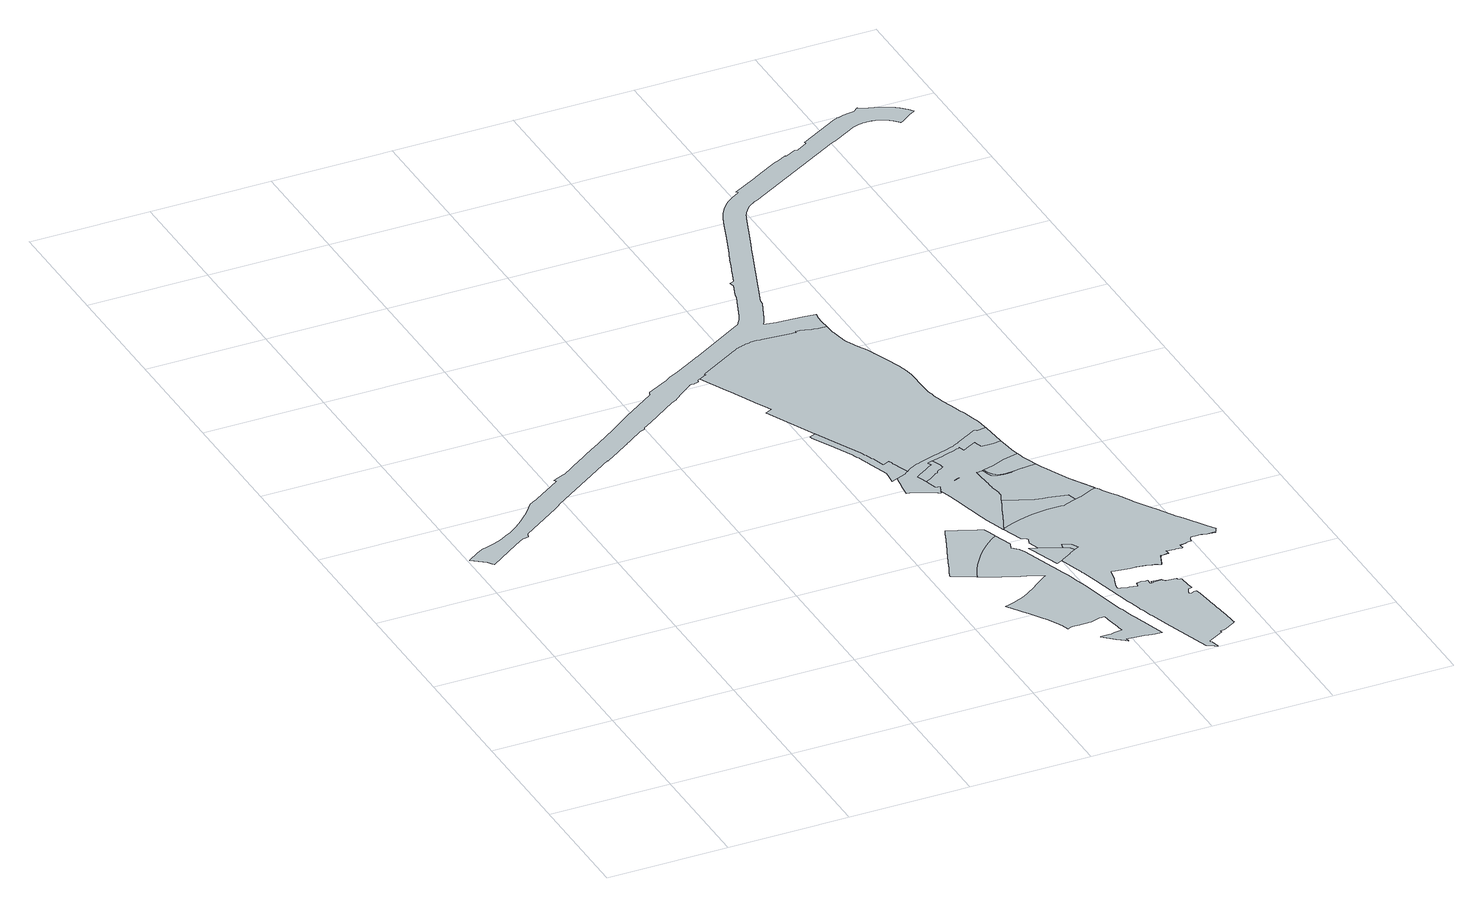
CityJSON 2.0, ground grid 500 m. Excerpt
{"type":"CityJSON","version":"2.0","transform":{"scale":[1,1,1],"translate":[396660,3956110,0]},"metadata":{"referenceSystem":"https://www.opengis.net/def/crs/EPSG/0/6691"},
"CityObjects":{
"object1":{"type":"GenericCityObject","attributes":{"function":"2","validFromType":"9","custodian":"東京都","notificationNumber":"不明","prefecture":"13","city":"13100","floorAreaRate":2},"geometry":[{"type":"MultiSurface","lod":"1","boundaries":[[[0,1,2,3,4,5,6,7,8,9,10,11,12,13,14,15,16,17,18,19,20,21,22,23,24,25,26,27,28,29,30,31,32,33,34,35]]]}]},
"object2":{"type":"GenericCityObject","attributes":{"function":"2","validFromType":"9","custodian":"東京都","notificationNumber":"不明","prefecture":"13","city":"13100","floorAreaRate":2},"geometry":[{"type":"MultiSurface","lod":"1","boundaries":[[[36,37,38,39,40,41,42,43,44,45,46,47,48,49,50,51,52,53,54,55,56,33,32,31,30,29,28,27,26,25,24,23,57,58,59,60,61,62,63,64,65,66,67,68,69,70,71,72,73,74,75,76,77,78,79,80,81,82,83,84,85,86,87,88,89,90,91,92,93,94,95,96,97,98,99,100,101,102,103,104,105,106,107,108,109,110,111,112,113,114,115,116,117,118,119,120,121,122,123,124,125,126,127,128,129,130,131,132,133,134,135,136,137]]]}]},
"object3":{"type":"GenericCityObject","attributes":{"function":"5","validFromType":"9","custodian":"東京都","notificationNumber":"不明","prefecture":"13","city":"13100","floorAreaRate":3},"geometry":[{"type":"MultiSurface","lod":"1","boundaries":[[[138,139,140,141,142,143,144,145,146,147,148,149,150,151,152,153,154,155,156,157,158,159,160,161,162,163,164,165,166,167,168,169,170,171,172,173,174,175,176,177,178,179,180,181,182,183,184,185,186,187,188]]]}]},
"object4":{"type":"GenericCityObject","attributes":{"function":"5","validFromType":"9","custodian":"東京都","notificationNumber":"不明","prefecture":"13","city":"13100","floorAreaRate":2},"geometry":[{"type":"MultiSurface","lod":"1","boundaries":[[[189,190,191,192]]]}]},
"object5":{"type":"GenericCityObject","attributes":{"function":"24","validFromType":"9","custodian":"不明","notificationNumber":"不明","prefecture":"13","city":"13100"},"geometry":[{"type":"MultiSurface","lod":"1","boundaries":[[[193,194,195,196,197,198,199,200,201,202,203,204,205,206,207,208,209,210,211,212,213,214,215]]]}]},
"object6":{"type":"GenericCityObject","attributes":{"function":"9","validFromType":"9","custodian":"東京都","notificationNumber":"不明","prefecture":"13","city":"13100","floorAreaRate":4},"geometry":[{"type":"MultiSurface","lod":"1","boundaries":[[[210,211,212,213,214,215,193,194,195,196,197,198,199,200,201,202,203,204,205,206,207,208,209]]]}]},
"object7":{"type":"GenericCityObject","attributes":{"function":"18","validFromType":"9","custodian":"不明","notificationNumber":"不明","prefecture":"13","city":"13100","minimumBuildingHeight":7},"geometry":[{"type":"MultiSurface","lod":"1","boundaries":[[[216,217,218,219,220,221,222,223,224,225,226,227,228,229,230,231,232,233,234,235,236,237,238,239,240,241,242,243,244,245,246,247,248,249,250,251,252,253,254,255,256,257,258,259,260,261,262,263,264,265,266,267,268,269,270,271,272,273,274,275,276,277,278,279,280,281,282,283,284,285,286,287,288,289,290,291,292,293,294,295,296,297,298,299,300,301,302,303,304,305,306,307,308,309,310,311,312,313,314,315,316,317,318,319,320,321,322,323,324,325,326,327,328,329,330,331,332,333,334,335,336,337,338,339,340,341,342,343,344,345,346,347,348,349,350,351,352,353,354,355,356,357,358,359,360,361,362,363,364,365,366,367,368,369,370,371,372,373,374,375,376,377,378,379,380,381,382,383,384,385,386,387,388,389,390,391,392,393,394,395,396,397,398,399,400,401,402,403,404,405,406,407,408,409,410,411,412,413,414,415,416,417,418,419,420,421,422,423,424,425,426,427,428,429,430,431,432,433,434,435,436,437,438,439,440,441,442,443,444,445,446,447,448,449,450,451,452,453,454,455,456,457,458,459,460,461,462,463,464,465,466,467,468,469,470,471,472,473,474,475,476,477,478,479,480,481,482,483,484,485,486,487,488,489,490,491,492,493,494,495,496,497,498,499,500,501,502,503,504,505,506,507,508,509,510,511,512,513,514,515,516,517,518,519,520,521,522,523,524,525,526,527,528,529,530,531,532,533,534,535,536,537,538,539,540,541,542,543,544,545,546,547,548,549,550,551,552,553,554,555,556,557,558,559,560,561,562,563,564,565,566,567,568,569,570,571,572,573,574,575,576,577,578,579,580,581,582,583,584,585,586,587,588,589,590,591,592,593,594,595,596,597,598,599,600,601,602,603,604,605,606,607,608,609,610,611,612,613,614,615,616,617,618,619,620,621,622,623,624,625,626,627,628,629,630,631,632,633,634,635,636,637,638,639,640,641,642,643,644,645,646,647,648,649,650,651,652,653,654,655,656,657,658,659,660,661,662,663,664,665,666,667,668,669,670,671,672,673,674,675,676,677,678,679,680,681,682,683,684,685,686,687,688,689,690,691,692,693,694,695,696,697,698,699,700,701,702,703,704,705,706,707,708,709,710,711,712,713,714,715,716,717,718,719,720,721,722,723,724,725,726,727,728,729,730,731,732,733,734,735,736]]]}]},
"object8":{"type":"GenericCityObject","attributes":{"function":"18","validFromType":"3","custodian":"葛飾区","notificationNumber":"葛飾区告示第203号","prefecture":"13","city":"13100","maximumBuildingHeight":10},"geometry":[{"type":"MultiSurface","lod":"1","boundaries":[[[737,738,739,740,741,742,743,744,745,746,747,748,749,750,751,752,753,754,755,756,757,758,759,760,761,762,763,764,765,766,767,768,769,770,771,772,773,774,775,776,777,778,779,780,781,782,783,784,785,786,787,788,789,790,791]]]}]},
"object9":{"type":"GenericCityObject","attributes":{"function":"18","validFromType":"9","custodian":"不明","notificationNumber":"不明","prefecture":"13","city":"13100"},"geometry":[{"type":"MultiSurface","lod":"1","boundaries":[[[792,793,794,795,796,797,798,207,206,205,204,203,202,201]]]}]},
"object10":{"type":"GenericCityObject","attributes":{"function":"9","validFromType":"9","custodian":"東京都","notificationNumber":"不明","prefecture":"13","city":"13100","floorAreaRate":3},"geometry":[{"type":"MultiSurface","lod":"1","boundaries":[[[792,793,794,795,796,797,798,207,206,205,204,203,202,201]]]}]},
"object11":{"type":"GenericCityObject","attributes":{"function":"18","validFromType":"3","custodian":"葛飾区","notificationNumber":"葛飾区告示第203号","prefecture":"13","city":"13100"},"geometry":[{"type":"MultiSurface","lod":"1","boundaries":[[[799,800,801,802]]]}]},
"object12":{"type":"GenericCityObject","attributes":{"function":"18","validFromType":"9","custodian":"不明","notificationNumber":"不明","prefecture":"13","city":"13100"},"geometry":[{"type":"MultiSurface","lod":"1","boundaries":[[[524,523,522,521,520,519,518,517,516,515,514,513,512,511,510,509,508,507,506,505,504,503,502,501,500,499,498,497,496,495,494,493,492,491,490,489,488,487,486,485,484,483,482,481,480,803,804,805,806,807,808,149,148,147,146,145,144,143,142,141,140,139,138,188,187,186,185,184,183,182,181,180,179,178,809,810,811,812,813,814,815,816,817,818,819,820,821,822,823,824,825,826,827,828,829,830,831,832,833,834,835,836,837,838,839,840,841,842,843,844,845,846,847,848,849,850,851,852,853,854,855,856,857,858,859,860,861,862,863,864,865,866,867,868,869,870,871,872,873,874,875,876,877,878,879,880,881,882,525]]]}]},
"object13":{"type":"GenericCityObject","attributes":{"function":"5","validFromType":"9","custodian":"東京都","notificationNumber":"不明","prefecture":"13","city":"13100","floorAreaRate":2},"geometry":[{"type":"MultiSurface","lod":"1","boundaries":[[[883,884,885,886,887,888,889,890,891,892,893,894,895,896,897,898,899,900,901,753,752,751,750,749,748,747,746,745,744,743,742,741,740,739,738,737,791,790,789,788,787,786,902,903,904,905,906,907,908,909,910,911,912,913,914,915,916,190,189,917,918,919,920,921,922,923,924,925,926,927,928,929,930,931,932,933,934,935,936,937,938,939,940,941,942,943,944,945,946,947,948,949,950,951,952,953,954,955,956,957,958,959,960,961,962,963,964,965,966]]]}]},
"object14":{"type":"GenericCityObject","attributes":{"function":"24","validFromType":"9","custodian":"不明","notificationNumber":"不明","prefecture":"13","city":"13100"},"geometry":[{"type":"MultiSurface","lod":"1","boundaries":[[[841,840,839,838,837,836,835,834,833,832,831,830,829,828,827,826,825,824,823,822,821,820,819,818,817,816,815,814,813,812,811,810,809,178,177,176,175,174,173,967,968,969,970,971,972,973,974,975,976,977,978,979,980,981,982,983,984,985,986,910,909,908,907,906,905,904,903,902,786,787,788,789,790,791,737,738,739,740,741,742,743,744,745,746,747,748,749,750,751,987,988,989,990,991,992,993,890,889,888,887,886,885,884,883,966,994,995,996,842]]]}]},
"object15":{"type":"GenericCityObject","attributes":{"function":"10","validFromType":"9","custodian":"東京都","notificationNumber":"不明","prefecture":"13","city":"13100","floorAreaRate":4},"geometry":[{"type":"MultiSurface","lod":"1","boundaries":[[[841,840,839,838,837,836,835,834,833,832,831,830,829,828,827,826,825,824,823,822,821,820,819,818,817,816,815,814,813,812,811,810,809,178,177,176,175,174,173,967,968,969,970,971,972,973,974,975,976,977,978,979,980,981,982,983,984,985,986,910,909,908,907,906,905,904,903,902,786,787,788,789,790,791,737,738,739,740,741,742,743,744,745,746,747,748,749,750,751,752,753,901,900,899,898,897,896,895,894,893,892,891,890,889,888,887,886,885,884,883,966,994,995,996,842]]]}]},
"object16":{"type":"GenericCityObject","attributes":{"function":"11","validFromType":"9","custodian":"東京都","notificationNumber":"不明","prefecture":"13","city":"13100","floorAreaRate":2},"geometry":[{"type":"MultiSurface","lod":"1","boundaries":[[[849,850,851,852,853,854,855,856,857,858,859,860,861,862,863,864,865,866,867,868,997,998,999,1000,1001,1002,1003,1004,1005,1006,1007,1008,1009,1010,1011,1012,1013,1014,1015,1016,1017,807,808,149,148,147,146,145,144,143,142,141,140,139,138,188,1018,1019,1020,1021,1022,1023,1024,1025,1026,1027,1028,1029,1030,1031,1032,1033,1034,1035,1036,1037,848]]]}]},
"object17":{"type":"GenericCityObject","attributes":{"function":"18","validFromType":"3","custodian":"葛飾区","notificationNumber":"葛飾区告示第203号","prefecture":"13","city":"13100","maximumBuildingHeight":16},"geometry":[{"type":"MultiSurface","lod":"1","boundaries":[[[841,840,839,838,837,836,835,834,833,832,831,830,829,828,827,826,825,824,823,822,821,820,819,818,817,816,815,814,813,812,811,810,809,178,177,176,175,174,173,967,968,969,970,971,972,973,974,975,976,977,978,979,980,981,1038,1039,1040,1041,1042,1043,1044,786,785,784,783,782,781,780,779,778,777,776,775,774,773,772,771,770,769,768,767,766,765,764,763,762,761,760,759,758,757,756,755,754,753,901,900,899,898,897,896,895,894,893,892,891,890,889,888,887,886,885,884,883,966,994,995,996,842]]]}]},
"object18":{"type":"GenericCityObject","attributes":{"function":"2","validFromType":"9","custodian":"東京都","notificationNumber":"不明","prefecture":"13","city":"13100","floorAreaRate":2},"geometry":[{"type":"MultiSurface","lod":"1","boundaries":[[[505,504,503,502,501,500,499,498,497,496,495,494,493,492,491,490,489,488,487,486,485,484,483,482,481,480,803,804,805,806,807,1017,1016,1015,1014,1013,1012,1011,1010,1009,1008,1007,1006,1005,1004,1003,1002,1001,1000,999,998,997,868,869,870,871,872,873,874,875,876,877,878,879,880,881,882,525,524,523,522,521,520,519,518,517,516,515,514,513,512,511,510,509,508,507,506]]]}]},
"object19":{"type":"GenericCityObject","attributes":{"function":"3","validFromType":"9","custodian":"東京都","notificationNumber":"不明","prefecture":"13","city":"13100","floorAreaRate":2},"geometry":[{"type":"MultiSurface","lod":"1","boundaries":[[[1045,1046,1047,1048,1049,1050,1051,1052,1053,1054,1055,1056,925,924,923,922,921,920,919,918,917,189,1057,1058,1059,1060,1061,1062,1063,1064,1065,1066,1067,1068,1069,1070]]]}]},
"object20":{"type":"GenericCityObject","attributes":{"function":"18","validFromType":"9","custodian":"不明","notificationNumber":"不明","prefecture":"13","city":"13100"},"geometry":[{"type":"MultiSurface","lod":"1","boundaries":[[[1071,1072,1073,1074,1075,1076,1077,1078,1079,1080,1081,1082,1083,1084,1085,1086,1087,1088,1069,1068,1067,1066,1065,1064,1063,1062,1061,1060,1059,1058,1057,190,191,192,1089,1090,1091,1092,209,208,207,798,797,796,795,794,793,792,201,200,199,198,197,196,195,194,193,1093,1094,1095,1096,1097,1098,1099,1100,1101,1102,1103,1104,1105,1106,1107,1108,1109,1110,1111,1112,1113,1114,1115,1116,1117,1118,1119,1120,1121,1122,1123,1124,1125,1126,1127,1128,1129,1130,1131,1132,1133,1134,1135,1136,1137,1138,1139,1140,1141,1142,1143,1144,1145,1146,1147,1148,1149,1150,1151,1152,1153,1154,1155,1156,1157,1158,1159,1160,1161,1162,1163,1164,1165,1166,1167,1168,1169,1170,1171,1172,1173,1174,1175,1176,1177,1178,1179,1180,1181,1182,1183,1184,1185,1186,1187,1188,1189,1190,1191,1192,1193,1194,1195,1196,1197,1198,1199,1200,1201,1202,1203,1204,1205,1206,1207,1208,1209,1210,1211,1212,1213,1214,1215,1216,1217,1218,1219,1220,1221,1222,1223,1224,1225,1226,1227,1228,1229,1230,1231,1232,1233,1234,1235,1236,1237,1238,1239,1240,1241,1242,1243,1244,1245,1246,1247,1248,1249,1250,1251,1252,1253,1254,1255,1256,1257,1258,1259,1260,1261,1262,1263,1264,1265,1266,1267,1268,1269,1270,1271,1272,1273,1274,1275,1276,1277,1278,1279,1280,1281,1282,1283]]]}]},
"object21":{"type":"GenericCityObject","attributes":{"function":"18","validFromType":"9","custodian":"不明","notificationNumber":"不明","prefecture":"13","city":"13100"},"geometry":[{"type":"MultiSurface","lod":"1","boundaries":[[[1284,1285,1286,1287,1288,1289,790,789,788,787,786,902,903,904,905,906,907,908,909,910,911,912,913,914,915,916,190,1057,1058,1059,1060,1061,1062,1063,1064,1065,1066,1067,1068,1069,1088,1087,1086,1085,1084,1290,1291,1292,1293,1294,1295,1296,1297,1298,1299,1300,1301,1302,1303,1304,1305,1306,1307,1308,953,952,951,950,949,1309,1310,1311,1312,1313,1314,799,802]]]}]},
"object22":{"type":"GenericCityObject","attributes":{"function":"5","validFromType":"9","custodian":"東京都","notificationNumber":"不明","prefecture":"13","city":"13100","floorAreaRate":2},"geometry":[{"type":"MultiSurface","lod":"1","boundaries":[[[843,844,845,846,847,848,1037,1036,1035,1034,1033,1032,1031,1030,1029,1028,1027,1026,1025,1024,1023,1022,1021,1020,1019,1018,188,187,186,185,184,183,182,181,180,179,178,809,810,811,812,813,814,815,816,817,818,819,820,821,822,823,824,825,826,827,828,829,830,831,832,833,834,835,836,837,838,839,840,841,842]]]}]},
"object23":{"type":"GenericCityObject","attributes":{"function":"18","validFromType":"9","custodian":"不明","notificationNumber":"不明","prefecture":"13","city":"13100","maximumBuildingHeight":10},"geometry":[{"type":"MultiSurface","lod":"1","boundaries":[[[1315,791,790,1289,1288,1287,1286,1285,1284,802]],[[1316,1317,1318,1319,1320,1321,1322,1323,1324,1325,1326,1327,799,1314,1313,1312,1311,1310,1309,949,950,951,952,953,1308,1307,1306,1305,1304,1303,1302,1301,1300,1299,1298,1297]]]}]},
"object24":{"type":"GenericCityObject","attributes":{"function":"18","validFromType":"3","custodian":"葛飾区","notificationNumber":"葛飾区告示第203号","prefecture":"13","city":"13100","maximumBuildingHeight":10},"geometry":[{"type":"MultiSurface","lod":"1","boundaries":[[[883,884,885,886,887,888,889,890,891,892,893,894,895,896,897,898,899,900,901,753,752,751,750,749,748,747,746,745,744,743,742,741,740,739,738,737,791,1315,802,801,800,799,1327,1326,1325,1324,1323,1322,1321,1320,1319,1318,1317,1316,1297,1328,1329,1330,1331,1332,962,963,964,965,966]]]}]},
"object25":{"type":"GenericCityObject","attributes":{"function":"3","validFromType":"9","custodian":"東京都","notificationNumber":"不明","prefecture":"13","city":"13100","floorAreaRate":2},"geometry":[{"type":"MultiSurface","lod":"1","boundaries":[[[1333,1334,1335,1336,1337,1338,1339,1340,1341,1342,1343,1344,1345,1346,1347,1348,1349,1350,1351,1352,1353,1354,1355,1356,1357,1358,1359,1360,1361,1362,1363,1364,1365,1070,1069,1068,1067,1066,1065,1064,1063,1062,1061,1060,1059,1058,1057,189,192,1089,1090,1091,1092,209,208,207,798,797,796,795,794,793,792,201,200,199,198,197,196,195,194,193,1093,1094,1095,1096,1097,1098,1099,1100,1101,1102,1103,1104,1105,1366,1367,1368,1369,1370,1371,1372,1373,1374,1375,1376,1377,1378,1379,1380,1381,1382,1383,1384,1385,1386,1387,1266,1267,1388,1271,1272,1273,1274,1275,1389,1390,1391,1392,1393,1282,1394,1283,1071,1072,1073]],[[1395,1396,1397,1398,1399,1262,1400,1401,1402,1403,1404,1258,1257]],[[1254,1253,1252,1251,1250,1249,1248,1405,1406,1407,1408,1409,1255]],[[1225,1224,1410,1411,1226]],[[1412,1413,1414,1415,1416,1214,1213,1212,1211]],[[1417,1210,1209,1208,1207,1206,1205,1204]]]}]},
"object26":{"type":"GenericCityObject","attributes":{"function":"2","validFromType":"9","custodian":"東京都","notificationNumber":"不明","prefecture":"13","city":"13100","floorAreaRate":2},"geometry":[{"type":"MultiSurface","lod":"1","boundaries":[[[1418,1291,1292,1293,1294,1295,1296,1297,1328,1419,1330,1331,1332,962,961,960,959,958,957,956,955,954,953,952,951,950,949,948,947,946,945,944,943,942,941,940,939,938,937,936,935,934,933,932,931,930,929,928,927,926,925,1056,1055,1054,1053,1052,1051,1050,1049,1048,1047,1046,1045,1070,1088,1087,1086,1085,1084]]]}]},
"object27":{"type":"GenericCityObject","attributes":{"function":"11","validFromType":"9","custodian":"東京都","notificationNumber":"不明","prefecture":"13","city":"13100","floorAreaRate":4},"geometry":[{"type":"MultiSurface","lod":"1","boundaries":[[[529,530,531,532,533,1420,1421,1422,1423,1424,1425,1426,1427,1428,1429,1430,506,507,508,509,510,511,512,513,514,515,516,517,518,519,520,521,522,523,524,525,526,527,528]]]}]},
"object28":{"type":"GenericCityObject","attributes":{"function":"2","validFromType":"9","custodian":"東京都","notificationNumber":"不明","prefecture":"13","city":"13100","floorAreaRate":2},"geometry":[{"type":"MultiSurface","lod":"1","boundaries":[[[1074,1075,1076,1077,1078,1079,1080,1081,1082,1083,1084,1085,1086,1087,1088,1070,1365,1364,1363,1362,1361,1360,1359,1358,1357,1356,1355,1354,1353,1352,1351,1350,1349,1348,1347,1346,1345,1344,1343,1342,1341,1340,1339,1338,1337,1336,1335,1334,1333,1073]]]}]}
},
"vertices":[
[1812,1131,0],[1798,1136,0],[1744,1159,0],[1699,1177,0],[1693,1163,0],[1675,1118,0],[1660,1082,0],[1647,1052,0],[1642,1039,0],[1631,1011,0],[1614,971,0],[1607,954,0],[1597,928,0],[1590,912,0],[1577,881,0],[1580,879,0],[1595,870,0],[1604,866,0],[1610,862,0],[1621,857,0],[1639,848,0],[1648,844,0],[1664,835,0],[1667,833,0],[1673,849,0],[1687,879,0],[1703,908,0],[1721,935,0],[1740,962,0],[1761,987,0],[1784,1010,0],[1808,1032,0],[1833,1053,0],[1852,1066,0],[1842,1096,0],[1834,1122,0],
[2087,282,0],[2081,299,0],[2076,316,0],[2071,333,0],[2065,350,0],[2061,368,0],[2056,385,0],[2051,402,0],[2047,420,0],[2002,608,0],[1988,660,0],[1982,681,0],[1975,703,0],[1970,718,0],[1965,733,0],[1964,736,0],[1951,775,0],[1902,920,0],[1892,939,0],[1867,963,0],[1878,989,0],[1673,830,0],[1686,822,0],[1697,816,0],[1707,812,0],[1721,806,0],[1740,797,0],[1749,793,0],[1791,775,0],[1815,766,0],[1835,758,0],[1863,748,0],[1882,741,0],[1899,733,0],[1904,732,0],[1895,725,0],[1866,704,0],[1844,688,0],[1820,670,0],[1796,652,0],[1782,643,0],[1757,628,0],[1726,613,0],[1708,607,0],[1693,602,0],[1673,597,0],[1707,546,0],[1711,541,0],[1731,510,0],[1735,503,0],[1753,477,0],[1756,472,0],[1775,442,0],[1799,396,0],[1801,391,0],[1802,390,0],[1814,352,0],[1821,356,0],[1830,361,0],[1845,361,0],[1865,361,0],[1879,361,0],[1896,361,0],[1908,361,0],[1912,362,0],[1913,362,0],[1922,365,0],[1932,368,0],[1941,370,0],[1947,372,0],[1952,372,0],[1961,373,0],[1974,374,0],[1977,349,0],[1983,311,0],[1985,302,0],[1987,288,0],[1988,278,0],[1992,258,0],[1960,255,0],[1954,254,0],[1945,252,0],[1934,250,0],[1903,252,0],[1899,248,0],[1907,241,0],[1943,210,0],[1971,186,0],[1980,178,0],[1980,181,0],[1978,196,0],[2030,190,0],[2050,188,0],[2061,186,0],[2067,185,0],[2079,183,0],[2090,182,0],[2092,181,0],[2100,181,0],[2107,180,0],[2110,180,0],[2120,179,0],
[1711,1709,0],[1694,1701,0],[1676,1754,0],[1673,1762,0],[1670,1771,0],[1667,1779,0],[1664,1788,0],[1660,1796,0],[1657,1804,0],[1653,1812,0],[1598,1928,0],[1560,2009,0],[1532,1996,0],[1536,1985,0],[1570,1915,0],[1619,1812,0],[1625,1799,0],[1629,1791,0],[1631,1787,0],[1640,1761,0],[1641,1759,0],[1641,1757,0],[1642,1756,0],[1643,1754,0],[1643,1752,0],[1644,1750,0],[1644,1748,0],[1645,1747,0],[1646,1745,0],[1646,1743,0],[1647,1741,0],[1648,1739,0],[1678,1640,0],[1677,1615,0],[1673,1581,0],[1699,1591,0],[1739,1608,0],[1739,1609,0],[1746,1614,0],[1750,1617,0],[1755,1620,0],[1741,1659,0],[1735,1676,0],[1733,1682,0],[1731,1687,0],[1729,1692,0],[1727,1698,0],[1727,1699,0],[1727,1700,0],[1726,1702,0],[1722,1714,0],
[1903,1096,0],[1900,1095,0],[1901,1094,0],[1901,1093,0],
[2000,801,0],[2002,802,0],[2007,805,0],[2022,815,0],[2041,827,0],[2048,831,0],[2053,835,0],[2056,837,0],[2078,851,0],[2071,862,0],[2068,867,0],[2063,870,0],[2051,876,0],[2043,880,0],[2045,884,0],[1961,919,0],[1960,919,0],[1930,932,0],[1928,933,0],[1936,907,0],[1960,838,0],[1977,789,0],[1998,800,0],
[2877,3918,0],[2876,3920,0],[2875,3921,0],[2873,3923,0],[2872,3925,0],[2870,3927,0],[2869,3929,0],[2867,3930,0],[2866,3932,0],[2864,3934,0],[2863,3935,0],[2861,3937,0],[2860,3939,0],[2858,3940,0],[2856,3942,0],[2855,3944,0],[2853,3945,0],[2852,3947,0],[2850,3948,0],[2848,3950,0],[2847,3952,0],[2845,3953,0],[2843,3955,0],[2841,3956,0],[2840,3958,0],[2838,3959,0],[2836,3960,0],[2834,3962,0],[2832,3963,0],[2831,3965,0],[2829,3966,0],[2827,3967,0],[2825,3969,0],[2823,3970,0],[2821,3971,0],[2819,3973,0],[2817,3974,0],[2816,3975,0],[2814,3976,0],[2812,3978,0],[2810,3979,0],[2808,3980,0],[2806,3981,0],[2804,3982,0],[2802,3983,0],[2800,3984,0],[2798,3985,0],[2796,3986,0],[2794,3987,0],[2792,3988,0],[2789,3989,0],[2787,3990,0],[2785,3991,0],[2783,3992,0],[2781,3993,0],[2779,3994,0],[2777,3995,0],[2775,3996,0],[2773,3997,0],[2770,3997,0],[2768,3998,0],[2766,3999,0],[2764,4000,0],[2762,4000,0],[2760,4001,0],[2757,4002,0],[2712,4015,0],[2697,4027,0],[2675,4010,0],[2649,4007,0],[2626,4003,0],[2617,4001,0],[2603,3996,0],[2602,3996,0],[2599,3995,0],[2597,3994,0],[2595,3993,0],[2593,3992,0],[2590,3991,0],[2588,3990,0],[2586,3989,0],[2416,3892,0],[2417,3887,0],[2417,3881,0],[2369,3853,0],[2357,3858,0],[2310,3831,0],[2307,3835,0],[2269,3816,0],[2259,3811,0],[2246,3805,0],[2232,3798,0],[2147,3749,0],[2140,3745,0],[2033,3684,0],[2037,3678,0],[2038,3676,0],[2021,3666,0],[2016,3663,0],[2011,3659,0],[2005,3656,0],[2000,3652,0],[1995,3649,0],[1983,3639,0],[1982,3639,0],[1980,3637,0],[1979,3636,0],[1977,3634,0],[1975,3633,0],[1973,3631,0],[1972,3629,0],[1970,3628,0],[1968,3626,0],[1967,3624,0],[1965,3623,0],[1963,3621,0],[1962,3619,0],[1960,3618,0],[1958,3616,0],[1957,3614,0],[1956,3613,0],[1945,3600,0],[1941,3595,0],[1937,3589,0],[1933,3583,0],[1930,3578,0],[1926,3572,0],[1923,3566,0],[1919,3560,0],[1916,3554,0],[1913,3548,0],[1911,3542,0],[1908,3535,0],[1890,3488,0],[1866,3423,0],[1821,3302,0],[1819,3298,0],[1815,3289,0],[1804,3259,0],[1803,3258,0],[1790,3221,0],[1789,3218,0],[1778,3191,0],[1777,3187,0],[1768,3162,0],[1767,3160,0],[1765,3155,0],[1751,3115,0],[1733,3107,0],[1737,3085,0],[1714,3025,0],[1711,3006,0],[1691,2954,0],[1673,2910,0],[1661,2882,0],[1655,2868,0],[1653,2863,0],[1653,2862,0],[1646,2851,0],[1639,2841,0],[1631,2832,0],[1626,2828,0],[1597,2810,0],[1394,2690,0],[1392,2689,0],[1372,2677,0],[1371,2677,0],[1287,2627,0],[1270,2619,0],[1261,2615,0],[1253,2609,0],[1245,2605,0],[1237,2600,0],[1230,2595,0],[1223,2590,0],[1214,2584,0],[1129,2540,0],[1128,2539,0],[1125,2534,0],[1124,2524,0],[982,2426,0],[936,2390,0],[876,2347,0],[864,2339,0],[855,2333,0],[798,2294,0],[784,2285,0],[726,2245,0],[719,2239,0],[668,2204,0],[657,2197,0],[632,2179,0],[594,2153,0],[585,2149,0],[573,2145,0],[553,2137,0],[538,2130,0],[541,2125,0],[543,2119,0],[425,2039,0],[409,2030,0],[405,2028,0],[384,2013,0],[369,1996,0],[363,1988,0],[335,1957,0],[332,1953,0],[309,1930,0],[285,1908,0],[260,1887,0],[233,1868,0],[205,1852,0],[176,1836,0],[146,1823,0],[115,1812,0],[84,1803,0],[81,1802,0],[59,1787,0],[9,1752,0],[22,1743,0],[64,1711,0],[75,1696,0],[81,1687,0],[211,1777,0],[255,1807,0],[260,1805,0],[278,1810,0],[285,1828,0],[454,1946,0],[469,1957,0],[486,1971,0],[648,2082,0],[778,2171,0],[780,2168,0],[812,2190,0],[837,2207,0],[852,2218,0],[871,2230,0],[888,2242,0],[892,2245,0],[896,2248,0],[911,2258,0],[938,2277,0],[958,2291,0],[978,2305,0],[987,2310,0],[996,2311,0],[1001,2321,0],[1041,2346,0],[1173,2438,0],[1194,2448,0],[1193,2450,0],[1242,2489,0],[1266,2507,0],[1271,2511,0],[1282,2519,0],[1282,2520,0],[1294,2525,0],[1303,2522,0],[1313,2526,0],[1314,2526,0],[1324,2530,0],[1327,2541,0],[1333,2544,0],[1338,2546,0],[1343,2549,0],[1356,2555,0],[1369,2561,0],[1371,2562,0],[1368,2568,0],[1377,2575,0],[1537,2670,0],[1543,2673,0],[1550,2677,0],[1556,2680,0],[1563,2683,0],[1571,2686,0],[1578,2688,0],[1585,2691,0],[1593,2693,0],[1600,2695,0],[1608,2696,0],[1615,2698,0],[1623,2699,0],[1631,2700,0],[1638,2700,0],[1646,2700,0],[1654,2701,0],[1661,2700,0],[1669,2700,0],[1677,2699,0],[1786,2689,0],[1792,2689,0],[1802,2689,0],[1805,2689,0],[1804,2693,0],[1804,2696,0],[1814,2696,0],[1819,2696,0],[1822,2696,0],[1824,2696,0],[1829,2695,0],[1833,2694,0],[1841,2691,0],[1854,2687,0],[1858,2686,0],[1867,2683,0],[1875,2682,0],[1890,2678,0],[1927,2679,0],[1923,2713,0],[1924,2745,0],[1928,2771,0],[1884,2775,0],[1798,2781,0],[1771,2783,0],[1745,2789,0],[1717,2792,0],[1720,2796,0],[1721,2798,0],[1723,2800,0],[1724,2802,0],[1725,2804,0],[1726,2806,0],[1728,2808,0],[1729,2810,0],[1730,2812,0],[1731,2814,0],[1732,2817,0],[1733,2819,0],[1734,2821,0],[1735,2823,0],[1737,2826,0],[1741,2837,0],[1750,2859,0],[1778,2928,0],[1780,2949,0],[1816,3046,0],[1895,3259,0],[1898,3265,0],[1900,3271,0],[1920,3323,0],[1936,3367,0],[1985,3499,0],[1987,3504,0],[1989,3508,0],[1991,3512,0],[1993,3516,0],[1995,3521,0],[1997,3525,0],[1999,3529,0],[2001,3532,0],[2004,3536,0],[2007,3540,0],[2009,3544,0],[2012,3547,0],[2014,3550,0],[2017,3554,0],[2021,3560,0],[2023,3561,0],[2024,3563,0],[2025,3564,0],[2026,3565,0],[2028,3566,0],[2029,3567,0],[2030,3569,0],[2031,3570,0],[2033,3571,0],[2034,3572,0],[2035,3573,0],[2036,3574,0],[2038,3575,0],[2039,3576,0],[2040,3577,0],[2042,3578,0],[2043,3579,0],[2044,3580,0],[2046,3581,0],[2047,3582,0],[2048,3583,0],[2050,3584,0],[2051,3585,0],[2053,3586,0],[2054,3587,0],[2055,3588,0],[2057,3589,0],[2058,3589,0],[2060,3590,0],[2061,3591,0],[2076,3599,0],[2504,3844,0],[2531,3856,0],[2533,3857,0],[2631,3914,0],[2632,3914,0],[2634,3915,0],[2635,3915,0],[2637,3916,0],[2638,3916,0],[2640,3917,0],[2641,3917,0],[2642,3918,0],[2644,3918,0],[2645,3919,0],[2647,3919,0],[2648,3919,0],[2650,3920,0],[2651,3920,0],[2653,3921,0],[2654,3921,0],[2656,3921,0],[2657,3921,0],[2659,3922,0],[2660,3922,0],[2661,3922,0],[2662,3922,0],[2663,3923,0],[2665,3923,0],[2666,3923,0],[2668,3923,0],[2669,3923,0],[2671,3924,0],[2672,3924,0],[2674,3924,0],[2675,3924,0],[2677,3924,0],[2678,3924,0],[2679,3924,0],[2680,3924,0],[2681,3924,0],[2683,3924,0],[2684,3924,0],[2686,3924,0],[2687,3924,0],[2689,3924,0],[2690,3924,0],[2692,3924,0],[2693,3924,0],[2695,3924,0],[2696,3924,0],[2698,3924,0],[2699,3924,0],[2701,3924,0],[2702,3923,0],[2704,3923,0],[2705,3923,0],[2707,3923,0],[2708,3922,0],[2710,3922,0],[2711,3922,0],[2713,3922,0],[2714,3921,0],[2716,3921,0],[2717,3921,0],[2719,3920,0],[2720,3920,0],[2722,3920,0],[2725,3919,0],[2727,3918,0],[2729,3917,0],[2730,3917,0],[2732,3916,0],[2734,3916,0],[2735,3915,0],[2737,3915,0],[2738,3914,0],[2740,3914,0],[2741,3913,0],[2743,3912,0],[2744,3912,0],[2746,3911,0],[2747,3910,0],[2748,3910,0],[2750,3909,0],[2751,3908,0],[2753,3907,0],[2754,3907,0],[2756,3906,0],[2757,3905,0],[2758,3904,0],[2760,3903,0],[2761,3903,0],[2763,3902,0],[2764,3901,0],[2765,3900,0],[2767,3899,0],[2768,3898,0],[2769,3897,0],[2770,3896,0],[2772,3895,0],[2773,3894,0],[2775,3893,0],[2777,3891,0],[2778,3890,0],[2779,3889,0],[2780,3888,0],[2782,3887,0],[2783,3886,0],[2784,3885,0],[2785,3883,0],[2786,3882,0],[2787,3881,0],[2788,3880,0],[2789,3879,0],[2791,3877,0],[2792,3876,0],[2793,3875,0],[2794,3874,0],[2795,3873,0],[2796,3871,0],[2797,3870,0],[2798,3869,0],[2799,3867,0],[2800,3866,0],[2800,3865,0],[2801,3864,0],[2812,3870,0],[2828,3881,0],[2855,3903,0],[2877,3916,0],[2878,3917,0],
[1843,1560,0],[1850,1564,0],[1854,1570,0],[1859,1575,0],[1861,1577,0],[1865,1580,0],[1874,1584,0],[1877,1586,0],[1887,1591,0],[1887,1592,0],[1885,1602,0],[1884,1608,0],[1881,1617,0],[1880,1620,0],[1879,1622,0],[1875,1634,0],[1870,1646,0],[1850,1640,0],[1849,1639,0],[1854,1626,0],[1855,1622,0],[1844,1618,0],[1820,1600,0],[1809,1593,0],[1797,1585,0],[1795,1584,0],[1789,1580,0],[1773,1569,0],[1775,1564,0],[1776,1562,0],[1776,1561,0],[1777,1559,0],[1778,1557,0],[1778,1555,0],[1779,1553,0],[1780,1551,0],[1780,1549,0],[1781,1547,0],[1781,1545,0],[1782,1543,0],[1783,1541,0],[1783,1539,0],[1784,1537,0],[1784,1535,0],[1785,1533,0],[1786,1531,0],[1786,1530,0],[1787,1528,0],[1787,1526,0],[1787,1525,0],[1791,1527,0],[1811,1539,0],[1824,1548,0],[1836,1556,0],[1839,1558,0],
[2080,852,0],[2098,863,0],[2083,887,0],[2049,903,0],[2049,899,0],[2047,892,0],[2046,888,0],
[1909,1496,0],[1907,1496,0],[1898,1492,0],[1887,1487,0],
[1394,2427,0],[1402,2412,0],[1459,2293,0],[1467,2276,0],[1487,2234,0],[1458,2221,0],[1764,1627,0],[1767,1629,0],[1777,1637,0],[1789,1644,0],[1802,1650,0],[1805,1652,0],[1815,1655,0],[1828,1660,0],[1857,1668,0],[1863,1670,0],[1867,1672,0],[1871,1673,0],[1896,1680,0],[1902,1682,0],[1915,1686,0],[1918,1687,0],[1955,1698,0],[1958,1699,0],[1966,1702,0],[1976,1705,0],[1977,1705,0],[1983,1708,0],[1987,1710,0],[2000,1717,0],[2006,1720,0],[2010,1722,0],[2012,1724,0],[2045,1743,0],[2064,1753,0],[2067,1755,0],[2083,1764,0],[2107,1779,0],[2115,1770,0],[2152,1774,0],[2151,1785,0],[2146,1827,0],[2136,1858,0],[2123,1902,0],[2114,1929,0],[2113,1933,0],[2100,1975,0],[2087,2013,0],[2079,2042,0],[2079,2043,0],[2075,2062,0],[2072,2076,0],[2070,2088,0],[2068,2100,0],[2067,2108,0],[2067,2111,0],[2066,2122,0],[2066,2145,0],[2064,2226,0],[2064,2234,0],[2057,2274,0],[2048,2310,0],[2028,2367,0],[2009,2414,0],[2005,2425,0],[2004,2428,0],[1998,2442,0],[1989,2461,0],[1970,2501,0],[1953,2537,0],[1947,2551,0],[1944,2557,0],[1942,2565,0],[1940,2573,0],[1936,2596,0],[1934,2609,0],[1931,2624,0],[1929,2635,0],[1929,2639,0],[1928,2650,0],
[2130,1659,0],[2080,1661,0],[2078,1670,0],[2072,1686,0],[2069,1698,0],[2027,1673,0],[2013,1665,0],[2010,1664,0],[2004,1683,0],[2002,1689,0],[1997,1686,0],[1989,1683,0],[1979,1679,0],[1968,1675,0],[1956,1672,0],[1942,1667,0],[1927,1663,0],[1919,1660,0],[1881,1649,0],[1793,1502,0],[1800,1475,0],[1804,1473,0],[1808,1472,0],[1819,1469,0],[1813,1456,0],[1809,1444,0],[1808,1442,0],[1807,1440,0],[1821,1391,0],[1829,1358,0],[1849,1275,0],[1866,1209,0],[1874,1179,0],[1890,1125,0],[1913,1122,0],[1923,1146,0],[1934,1173,0],[1949,1208,0],[1955,1222,0],[1958,1230,0],[1968,1253,0],[1978,1278,0],[1980,1282,0],[1981,1286,0],[1989,1304,0],[1992,1310,0],[1995,1318,0],[1996,1323,0],[1996,1326,0],[1996,1342,0],[1996,1347,0],[1995,1355,0],[1993,1363,0],[1991,1374,0],[1990,1378,0],[1990,1386,0],[1989,1397,0],[1988,1408,0],[1988,1412,0],[1987,1424,0],[1986,1446,0],[1985,1460,0],[1984,1466,0],[1984,1473,0],[1983,1485,0],[1983,1489,0],[1982,1501,0],[1994,1503,0],[2002,1504,0],[2006,1504,0],[2009,1505,0],[2013,1506,0],[2040,1513,0],[2052,1517,0],[2061,1519,0],[2074,1525,0],[2088,1532,0],[2101,1537,0],[2114,1543,0],[2178,1558,0],[2173,1580,0],[2169,1610,0],[2168,1617,0],[2162,1664,0],
[1694,1564,0],[1693,1553,0],[1689,1531,0],[1687,1511,0],[1686,1499,0],[1684,1489,0],[1683,1482,0],[1683,1481,0],[1690,1480,0],[1696,1479,0],[1702,1478,0],[1709,1477,0],[1721,1471,0],[1723,1470,0],[1732,1466,0],[1740,1462,0],[1757,1453,0],[1771,1446,0],[1792,1434,0],[1802,1429,0],[1880,1622,0],[1905,1630,0],[1956,1645,0],[1971,1650,0],[1987,1654,0],[1992,1656,0],[2000,1659,0],[2162,1670,0],[2156,1740,0],[2153,1767,0],
[1961,2413,0],[1951,2409,0],[1943,2407,0],[1926,2399,0],[1888,2381,0],[1878,2377,0],[1866,2377,0],[1863,2377,0],[1840,2377,0],[1831,2378,0],[1828,2379,0],[1810,2384,0],[1708,2336,0],[1683,2324,0],[1645,2306,0],[1596,2283,0],[1576,2273,0],[1524,2251,0],[1514,2246,0],[1501,2241,0],[1489,2236,0],[1769,1737,0],[1816,1759,0],[1854,1777,0],[1862,1781,0],[1868,1783,0],[1871,1785,0],[1872,1785,0],[1903,1800,0],[1932,1813,0],[1965,1829,0],[1975,1834,0],[1990,1841,0],[2000,1846,0],[2009,1849,0],[2021,1856,0],[2009,1882,0],[2027,1891,0],[2043,1899,0],[2052,1903,0],[2066,1910,0],
[1734,1473,0],[1736,1478,0],[1739,1487,0],[1742,1501,0],[1751,1502,0],[1765,1505,0],[1764,1510,0],
[2234,1179,0],[2230,1187,0],[2229,1192,0],[2226,1211,0],[2148,1227,0],[2129,1230,0],[2085,1239,0],[2074,1243,0],[2043,1256,0],[2007,1271,0],[2002,1273,0],[1991,1277,0],[1917,1104,0],[1947,1117,0],[1978,1128,0],[2009,1137,0],[2041,1144,0],[2074,1149,0],[2106,1152,0],[2139,1152,0],[2172,1151,0],[2177,1151,0],[2178,1151,0],[2195,1158,0],[2226,1169,0],[2236,1172,0],
[2594,792,0],[2539,878,0],[2527,897,0],[2526,899,0],[2477,978,0],[2462,1003,0],[2441,1037,0],[2423,1066,0],[2418,1074,0],[2386,1132,0],[2373,1153,0],[2352,1186,0],[2345,1198,0],[2336,1213,0],[2321,1207,0],[2291,1194,0],[2264,1180,0],[2257,1178,0],[1930,1009,0],[1947,1001,0],[1954,988,0],[1944,965,0],[2017,752,0],[2018,750,0],[2018,748,0],[2019,747,0],[2019,745,0],[2020,743,0],[2021,741,0],[2021,739,0],[2022,737,0],[2023,735,0],[2023,733,0],[2024,731,0],[2024,730,0],[2024,729,0],[2025,728,0],[2026,726,0],[2026,724,0],[2027,722,0],[2027,720,0],[2028,718,0],[2029,716,0],[2029,714,0],[2030,712,0],[2030,710,0],[2031,708,0],[2031,707,0],[2032,705,0],[2033,703,0],[2033,701,0],[2034,699,0],[2034,697,0],[2035,695,0],[2035,693,0],[2036,691,0],[2037,689,0],[2037,687,0],[2038,685,0],[2038,684,0],[2039,682,0],[2039,680,0],[2040,678,0],[2040,676,0],[2041,674,0],[2041,672,0],[2042,670,0],[2042,668,0],[2043,666,0],[2043,664,0],[2055,619,0],[2101,433,0],[2105,416,0],[2109,399,0],[2114,382,0],[2118,365,0],[2123,349,0],[2128,332,0],[2133,315,0],[2139,299,0],[2161,231,0],[2229,26,0],[2248,14,0],[2256,9,0],[2265,3,0],[2267,2,0],[2258,38,0],[2254,40,0],[2253,48,0],[2320,86,0],[2319,96,0],[2338,97,0],[2387,126,0],[2389,128,0],[2394,132,0],[2392,149,0],[2391,163,0],[2389,175,0],[2388,188,0],[2387,196,0],[2386,204,0],[2385,213,0],[2384,222,0],[2384,227,0],[2383,231,0],[2383,234,0],[2381,248,0],[2380,257,0],[2380,261,0],[2379,267,0],[2378,271,0],[2374,297,0],[2373,304,0],[2366,368,0],[2363,390,0],[2360,390,0],[2354,389,0],[2351,389,0],[2336,384,0],[2334,384,0],[2330,386,0],[2329,387,0],[2334,403,0],[2339,416,0],[2355,419,0],[2356,421,0],[2353,446,0],[2349,490,0],[2345,491,0],[2337,493,0],[2336,494,0],[2333,501,0],[2302,503,0],[2301,503,0],[2298,503,0],[2293,504,0],[2286,506,0],[2286,507,0],[2284,510,0],[2281,515,0],[2278,518,0],[2245,517,0],[2244,512,0],[2237,513,0],[2237,511,0],[2229,513,0],[2229,520,0],[2229,528,0],[2230,529,0],[2229,535,0],[2228,535,0],[2223,536,0],[2205,540,0],[2188,536,0],[2185,533,0],[2183,531,0],[2182,528,0],[2182,527,0],[2180,519,0],[2179,512,0],[2178,511,0],[2168,516,0],[2166,517,0],[2163,519,0],[2149,521,0],[2135,522,0],[2117,529,0],[2104,533,0],[2104,546,0],[2107,561,0],[2113,579,0],[2117,591,0],[2121,599,0],[2133,653,0],[2135,652,0],[2150,650,0],[2208,642,0],[2224,640,0],[2229,640,0],[2244,639,0],[2268,636,0],[2281,633,0],[2291,629,0],[2302,625,0],[2312,621,0],[2319,618,0],[2325,617,0],[2330,628,0],[2349,676,0],[2360,674,0],[2382,679,0],[2381,694,0],[2416,692,0],[2420,692,0],[2445,690,0],[2448,690,0],[2446,709,0],[2446,710,0],[2466,712,0],[2471,713,0],[2483,719,0],[2497,720,0],[2498,729,0],[2501,737,0],[2507,743,0],[2525,745,0],[2556,744,0],[2564,741,0],[2572,739,0],[2607,739,0],[2609,743,0],[2617,757,0],[2618,757,0],
[1881,1484,0],[1874,1497,0],[1862,1518,0],[1857,1526,0],[1853,1533,0],[1847,1541,0],[2330,1222,0],[2276,1317,0],[2246,1375,0],[2228,1416,0],[2225,1421,0],[2218,1439,0],[2213,1452,0],[2209,1461,0],[2133,1453,0],[2111,1450,0],[2102,1447,0],[2071,1445,0],[2059,1446,0],[2048,1447,0],[2042,1447,0],[2022,1461,0],[2018,1470,0],[2016,1475,0],[2011,1496,0],[1978,1501,0],[1958,1499,0],[1948,1498,0],[1933,1497,0],[1926,1497,0],[1917,1498,0],
[1868,1525,0],[2183,1459,0],[2153,1456,0],[2115,1452,0],[2081,1449,0],[2049,1452,0],[2033,1468,0],[2021,1484,0],[2014,1508,0],[1990,1504,0],[1971,1504,0],[1956,1500,0],[1926,1504,0],
[2207,1466,0],[2199,1488,0],[2186,1529,0],[2184,1535,0],[2180,1552,0],
[2491,875,0],[2473,866,0],[2466,864,0],[2460,863,0],[2452,862,0],[2443,861,0],[2428,860,0],[2419,859,0],[2392,856,0],[2366,854,0],[2363,889,0],[2361,909,0],[2360,923,0],[2357,949,0],[2355,965,0],[2326,962,0],[2318,962,0],[2313,963,0],[2307,966,0],[2302,974,0],[2287,996,0],[2276,1014,0],[2274,1025,0],[2272,1046,0],[2271,1058,0],[2269,1074,0],[2266,1100,0],[2265,1108,0],[2262,1116,0],[2260,1121,0],[2251,1140,0],[2245,1153,0],[2240,1165,0],[2041,724,0],[2051,720,0],[2059,718,0],[2071,717,0],[2069,739,0],[2066,771,0],[2078,771,0],[2086,771,0],[2091,772,0],[2102,773,0],[2115,774,0],[2167,779,0],[2237,785,0],[2250,787,0],[2372,799,0],[2374,776,0],[2377,754,0],[2378,741,0],[2380,716,0],[2382,705,0],[2383,694,0],[2382,694,0],[2468,712,0],[2539,744,0],[2540,744,0],[2571,738,0],[2605,735,0],[2606,738,0],[2619,757,0],[2326,617,0],[2328,622,0],[2345,663,0],[2352,672,0],[2383,674,0],[2356,691,0],[2343,690,0],[2323,688,0],[2326,655,0],[2328,642,0],[2256,637,0],[2259,636,0],[2271,634,0],[2293,627,0],[2307,623,0],[2186,536,0],[2184,535,0],[2277,519,0],[2272,519,0],[2269,520,0],[2239,524,0],[2239,523,0],[2286,508,0],
[2331,1221,0],[2199,1487,0],
[1714,2788,0],[1708,2780,0],[1700,2773,0],[1699,2772,0],[1695,2768,0],[1691,2765,0],[1687,2762,0],[1686,2761,0],[1675,2729,0],[1676,2717,0],[1676,2716,0]
]}
